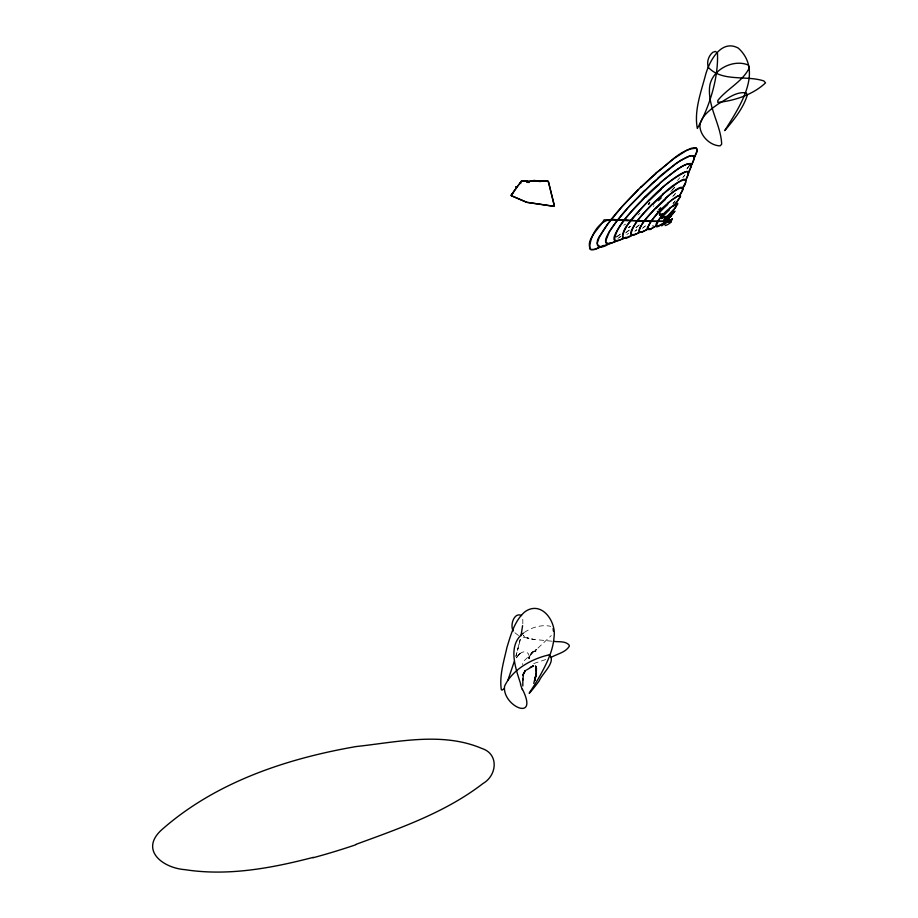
<?xml version="1.0" encoding="UTF-8"?>
<svg xmlns="http://www.w3.org/2000/svg" width="918" height="918" viewBox="0 0 918 918"><rect width="100%" height="100%" fill="white"/><g stroke="black" fill="none" stroke-linecap="round" stroke-linejoin="round"><path stroke-width="0.69" stroke-dasharray="4.59 3.44" d="M522.835 623.861L522.778 618.353M648.854 203.945L648.796 204.53L649.336 202.648L648.911 203.624M535.527 650.793L535.435 651.482L535.791 650.036M653.605 206.504L653.949 205.598M515.836 656.565L520.265 639.318L518.945 644.757L519.829 641.085M517.741 649.496L518.165 647.798L515.962 656.026M649.887 202.167L649.76 203.176M530.225 655.222L531.729 652.882L530.684 654.282M535.538 650.552L536.399 649.29L534.896 651L551.305 635.543M648.796 203.716L649.496 202.511L648.831 204.255M530.409 654.798L531.247 653.513M517.27 656.508L516.364 657.908L518.911 654.591M689.613 165.229L686.136 169.933M517.672 656.049L518.486 654.924M687.226 168.453L689.521 165.355M648.085 204.519L649.451 202.626C649.175 204.588 647.901 203.463 648.842 204.244M683.577 176.623L685.023 174.753M682.808 177.622L684.564 175.395M677.518 180.456L679.859 177.702M675.281 200.835L673.009 203.429M673.158 203.36L674.81 201.467M531.568 653.077L532.073 652.514L531.407 653.237M672.756 196.555L675.189 193.778M673.823 195.362L675.51 193.457M518.131 655.532L520.07 653.478M672.16 190.083L674.489 187.49M673.112 189.005L674.638 187.295M670.748 191.598L672.343 189.865M518.624 654.97L519.359 654.213M658.894 200.388L661.568 197.691M661.293 197.932L656.29 202.889M531.901 652.698L533.851 651.206M531.717 652.836L532.417 652.182M637.918 214.973L639.938 213.091M529.858 655.521L536.755 649.428M519.152 654.396L520.517 653.226M628.646 227.71L630.402 226.218L628.371 227.905M527.575 657.483L523.019 661.855L522.617 664.575M532.222 652.354L533.312 651.516M519.852 653.8C523.145 650.139 528.848 652.228 528.952 655.383M639.353 224.876L634.9 228.467M636.415 227.274L638.836 225.312M643.702 227.216L645.469 225.817M629.117 230.166L625.089 233.275M642.336 228.341L645.136 226.172M626.581 232.151L629.209 230.12M652.216 226.138L653.352 225.266M620.511 234.067L615.84 237.498M634.854 231.221L636.84 229.741L633.638 232.128M626.822 234.56L628.612 233.264M616.15 237.165L620.189 234.297M619.122 237.555L620.729 236.431M524.304 632.468C531.878 627.258 541.609 624.378 550.731 626.305M532.761 651.906L534.219 651.149M617.848 238.451L620.258 236.81M623.712 225.185L625.606 224.153M533.668 651.355L535.848 651.55L534.035 651.241M545.682 659.56L532.176 664.07M551.787 641.189L533.553 639.376L522.663 637.081M531.958 639.123L534.368 639.571L527.747 638.09L528.86 638.377L523.306 635.6L524.671 636.553M535.091 651.126L535.768 651.619L535.492 651.023M518.544 635.554L514.057 632.123"/><path stroke-width="1.38" d="M529.193 657.208L529.02 658.401L529.548 656.657M536.456 668.545L535.825 676.245L534.632 680.846L536.261 673.525L533.748 683.382M536.399 672.561L535.596 665.94M603.539 245.427C599.385 247.217 594.198 251.28 589.62 248.812C589.666 235.375 600.934 215.753 617.171 220.01C635.061 219.953 653.065 222.902 670.794 220.354L671.333 220.584L670.014 221.387L665.435 222.718L664.563 221.915L664.747 217.497L666.697 217.6M553.393 631.102L553.141 628.555M522.858 678.907L522.812 685.975M662.188 215.374L661.809 218.3L661.178 216.143M529.158 657.701L529.319 657.265M522.698 680.307L523.409 675.223M522.583 625.674L521.022 635.738M514.241 661.614L507.952 680.1M659.537 215.386L659.778 213.653M661.373 218.599L662.326 216.109L661.522 217.818M522.939 675.109L524.993 671.001M523.432 674.237L523.822 673.376M664.563 221.915L668.029 216.786L674.282 211.725L666.824 220.458M693.905 158.688L696.854 152.204L696.578 148.303C680.777 148.234 668.43 164.517 656.003 173.077M519.714 183.428L521.849 181.236L527.552 181.156M693.664 159.032L697.187 150.414L696.59 148.246L695.259 147.66L691.369 148.246L686.871 150.231L674.351 158.275L656.095 172.986L640.305 187.605M691.277 165.676C704.909 138.423 660.788 174.982 657.655 178.39M523.822 673.284L525.509 670.37M524.637 671.792L525.062 671.069M680.204 194.547L682.751 189.521L682.74 188.006L681.764 187.398C674.064 185 616.196 247.286 648.957 228.467M690.577 166.835L694.169 159.147L693.618 155.911L690.462 155.716L681.867 159.87M687.961 173.835C704.817 141.131 642.37 197.634 641.292 200.916C636.759 204.232 593.625 253.575 625.881 237.234M685.505 180.605L688.649 173.146L688.133 171.746L686.744 171.356C663.611 182.43 645.813 202.66 629.645 222.225C622.829 228.766 616.999 245.393 632.594 234.939M685.7 180.261C697.6 158.103 664.276 185.356 660.971 189.005M687.8 174.11L691.415 166.238L690.279 163.507C680.858 164.988 673.456 172.584 665.929 178.058M682.085 188.856L685.516 182.613L685.78 180.571L685.012 179.572C672.768 182.866 663.863 193.87 654.454 201.971C645.916 211.851 633.604 220.928 630.976 234.205L631.882 235.26L633.546 235.387L640.523 231.91M682.671 187.857C686.71 184.61 687.444 175.808 680.513 180.835M522.858 674.937L523.363 674.179M513.644 191.759L513.873 191.426A52.624 2.88 -63.3 0 0 513.69 191.816L513.151 192.47M517.752 186.033L514.103 191.105M679.09 196.119C691.874 178.287 669.876 193.411 665.573 198.472M601.038 246.575L594.485 249.489L590.871 249.742C584.376 240.229 600.016 227.916 604.09 219.792L671.15 221.697L672.228 218.782M666.296 218.886C664.839 219.941 661.855 225.598 665.894 223.544M518.418 185.149L519.118 184.277M512.588 193.216L511.292 195.064L511.774 195.924L526.588 202.247L553.244 206.194L554.002 204.003L548.516 182.28A5.783 4.211 -45.8 0 0 546.703 181.007L541.15 181.179M670.565 220.274L672.217 218.782M674.982 204.829L679.951 197.163L679.882 195.695L678.528 195.603C666.089 203.486 653.857 214.319 647.706 227.893L648.2 229.489L650.093 229.523L656.175 225.874M673.502 206.447L680.399 196.739A3.89 1.285 -52.1 0 0 680.513 195.741L678.115 195.729L672.469 199.39M627.579 208.168C624.01 211.679 588.61 252.989 615.714 241.457M658.734 209.832L660.696 207.766M662.991 214.904C655.452 221.972 650.38 233.7 665.802 221.433M628.876 206.734L652.021 183.462L674.661 164.666M659.09 211.656L650.437 221.961L647.167 228.192A3.316 1.469 -56 0 0 647.236 229.156L650.231 229.27L656.519 225.541M656.462 207.112C650.151 214.456 641.556 221.307 639.146 231.003L639.926 232.323L641.774 232.334L648.647 228.628M652.87 203.555C648.395 206.848 614.612 245.049 640.477 231.921M649.313 199.975C639.421 211.037 626.81 221.456 622.438 236.052L622.978 237.785L624.527 238.405L632.089 235.192M645.744 196.441C634.533 209.591 616.93 222.581 614.429 240.229L617.217 241.113L623.643 238.496M638.538 189.338C624.515 203.566 610.413 218.163 600.188 235.456C593.2 244.475 599.443 250.694 608.577 244.004M644.688 190.37L629.863 205.643L616.345 221.731L609.368 231.646L605.65 241.113L606.11 242.983L609.311 243.958L616.54 240.986M503.993 688.821L502.077 690.106L501.32 689.716C499.208 675.648 503.925 661.075 506.988 647.259C510.787 634.969 514.367 621.475 524.121 612.455A30.822 24.82 84.1 0 1 527.54 610.149C543.341 602.311 556.228 622.645 554.07 636.782C553.164 650.426 546.956 663.003 540.518 674.81C537.489 680.215 534.23 685.494 530.811 690.646C524.35 700.078 538.946 681.672 539.382 680.479C541.999 673.95 556.687 661.316 549.274 654.993M641.43 186.503L622.255 206.389L607.601 224.21L599.247 237.188L597.285 243.075L597.469 245.095L598.398 246.345L601.818 246.69L610.745 242.8M666.87 216.877L674.03 209.419L677.679 204.083A2.754 0.838 -51.4 0 0 677.736 203.44L675.189 204.06L669.566 208.42M669.038 218.254L674.982 211.209L671.655 213.24M666.445 217.337L675.499 207.629L676.933 203.807C668.258 208.065 659.365 216.246 656.45 225.598L657.678 226.172L661.935 224.118M662.624 194.318L679.481 181.408M667.879 203.188L671.597 200.078M660.317 182.843L665.114 178.758M526.519 670.014L533.163 666.055L531.935 666.525M523.467 633.076C507.069 645.308 515.606 668.258 520.736 684.151M667.581 216.866C666.709 218.082 659.629 218.128 661.488 217.038M531.304 666.824L530.306 667.34M550.915 657.483C557.019 653.914 565.431 652.606 569.286 646.283L569.217 645.193C565.488 640.695 558.614 642.175 553.393 641.338M663.943 213.756L659.422 214.491L662.945 214.548M355.989 844.353C399.961 828.243 445.597 812.419 483.029 783.479C497.108 775.412 499.048 753.896 481.881 748.468C442.201 731.531 397.563 742.088 356.368 746.518C287.059 758.463 216.418 781.906 162.784 828.839C138.744 849.288 162.027 867.935 185.046 869.667C228.02 876.346 271.717 868.164 313.313 857.343M670.014 221.387L663.68 220.228L664.621 219.918L667.638 222.34M666.904 216.304L661.465 217.509M532.761 666.204L533.553 665.975M659.755 212.069L658.195 212.15M532.75 181.041L530.237 181.156M659.319 212.127L657.357 211.347M548.712 654.936C531.407 658.963 512.405 669.532 504.59 686.148C501.79 705.77 539.417 723.005 522.434 689.223M534.815 180.995L539.004 181.213M663.68 220.228L671.333 220.584M659.847 214.674L660.685 214.72M623.896 220.331L628.463 220.63M661.075 217.302L661.958 217.773M521.562 615.565C514.091 611.64 509.685 625.571 513.265 630.987M535.928 667.145L536.353 668.384L535.63 666.422L536.25 667.799M664.621 219.918L665.435 222.718M535.997 667.202L536.433 670.461M522.262 689.636A44.798 5.806 72.1 0 1 520.472 684.3M641.452 187.02A205.758 77.376 -54.2 0 1 655.968 173.628M644.723 190.887A183.313 68.816 -54.3 0 1 657.621 178.93M645.756 197.118A160.455 60.106 -54.4 0 1 659.262 184.415M649.347 200.663A138.01 51.569 -54.4 0 1 660.914 189.728M652.928 204.221A115.553 43.031 -54.6 0 1 662.578 195.041M656.531 207.95A92.787 34.173 -54.7 0 1 665.493 199.39M659.227 212.781A69.734 25.256 -54.9 0 1 667.753 204.462M663.163 216.178A47.369 16.685 -55.3 0 1 669.406 209.901M669.302 219.758A34.815 14.849 -52.2 0 1 666.399 222.305M665.194 223.281A34.815 14.849 -52.2 0 1 661.626 225.839M666.801 220.779A24.189 7.551 -55.7 0 1 671.288 215.81M671.15 222.087A12.519 6.346 -51.4 0 1 665.16 225.553M541.081 181.408A24.866 17.431 -34.4 0 1 540.002 181.443M539.968 181.477A24.488 15.801 -29.2 0 1 538.889 181.454M533.725 180.456A26.197 15.595 -26.9 0 1 535.125 180.467M532.956 180.674A29.594 15.778 -22.8 0 1 533.656 180.651M529.422 182.418A29.227 15.652 -22.2 0 1 526.634 182.292M520.322 183.164A32.107 6.116 -21.2 0 1 520.758 183.634M515.767 187.042A48.964 7.355 -30 0 1 515.709 186.664M516.455 186.939A55.172 6.219 -36.1 0 1 516.536 186.767M513.036 193.055A60.221 8.365 -75.4 0 1 512.485 193.732M674.73 164.425A81.117 27.46 -52 0 1 681.948 159.652M355.782 844.778A285.532 86.602 -25.4 0 1 312.969 857.779M699.906 124.676C699.367 135.164 709.912 145.778 720.148 145.859L721.674 144.183C720.928 124.791 707.755 107.177 709.591 87.153C711.209 69.986 733.034 58.58 748.319 65.052L749.272 67.932C742.524 81.771 727.205 88.598 717.853 100.429L717.784 102.38C734.561 100.854 753.208 94.52 765.543 82.861L763.833 80.933C745.978 75.069 722.397 82.172 708.432 67.519C706.424 62.126 708.466 55.872 712.838 52.269L715.409 51.431L717.463 52.98C718.576 78.11 709.557 106.66 697.347 128.44C693.847 110.527 701.249 91.582 705.747 74.209C709.625 60.726 721.376 38.774 738.359 48.149C763.925 71.73 739.105 107.532 724.738 130.643C733.631 120.017 743.098 108.726 747.229 95.288L746.391 92.959C736.11 90.997 726.826 99.293 718.243 103.929C710.853 109.311 702.04 115.163 699.906 124.676M521.367 181.098L510.924 195.5L527.012 202.408L554.38 206.366L548.321 181.098L521.367 181.098M536.078 667.615L535.825 666.801L536.41 669.027L536.078 667.615"/></g></svg>
